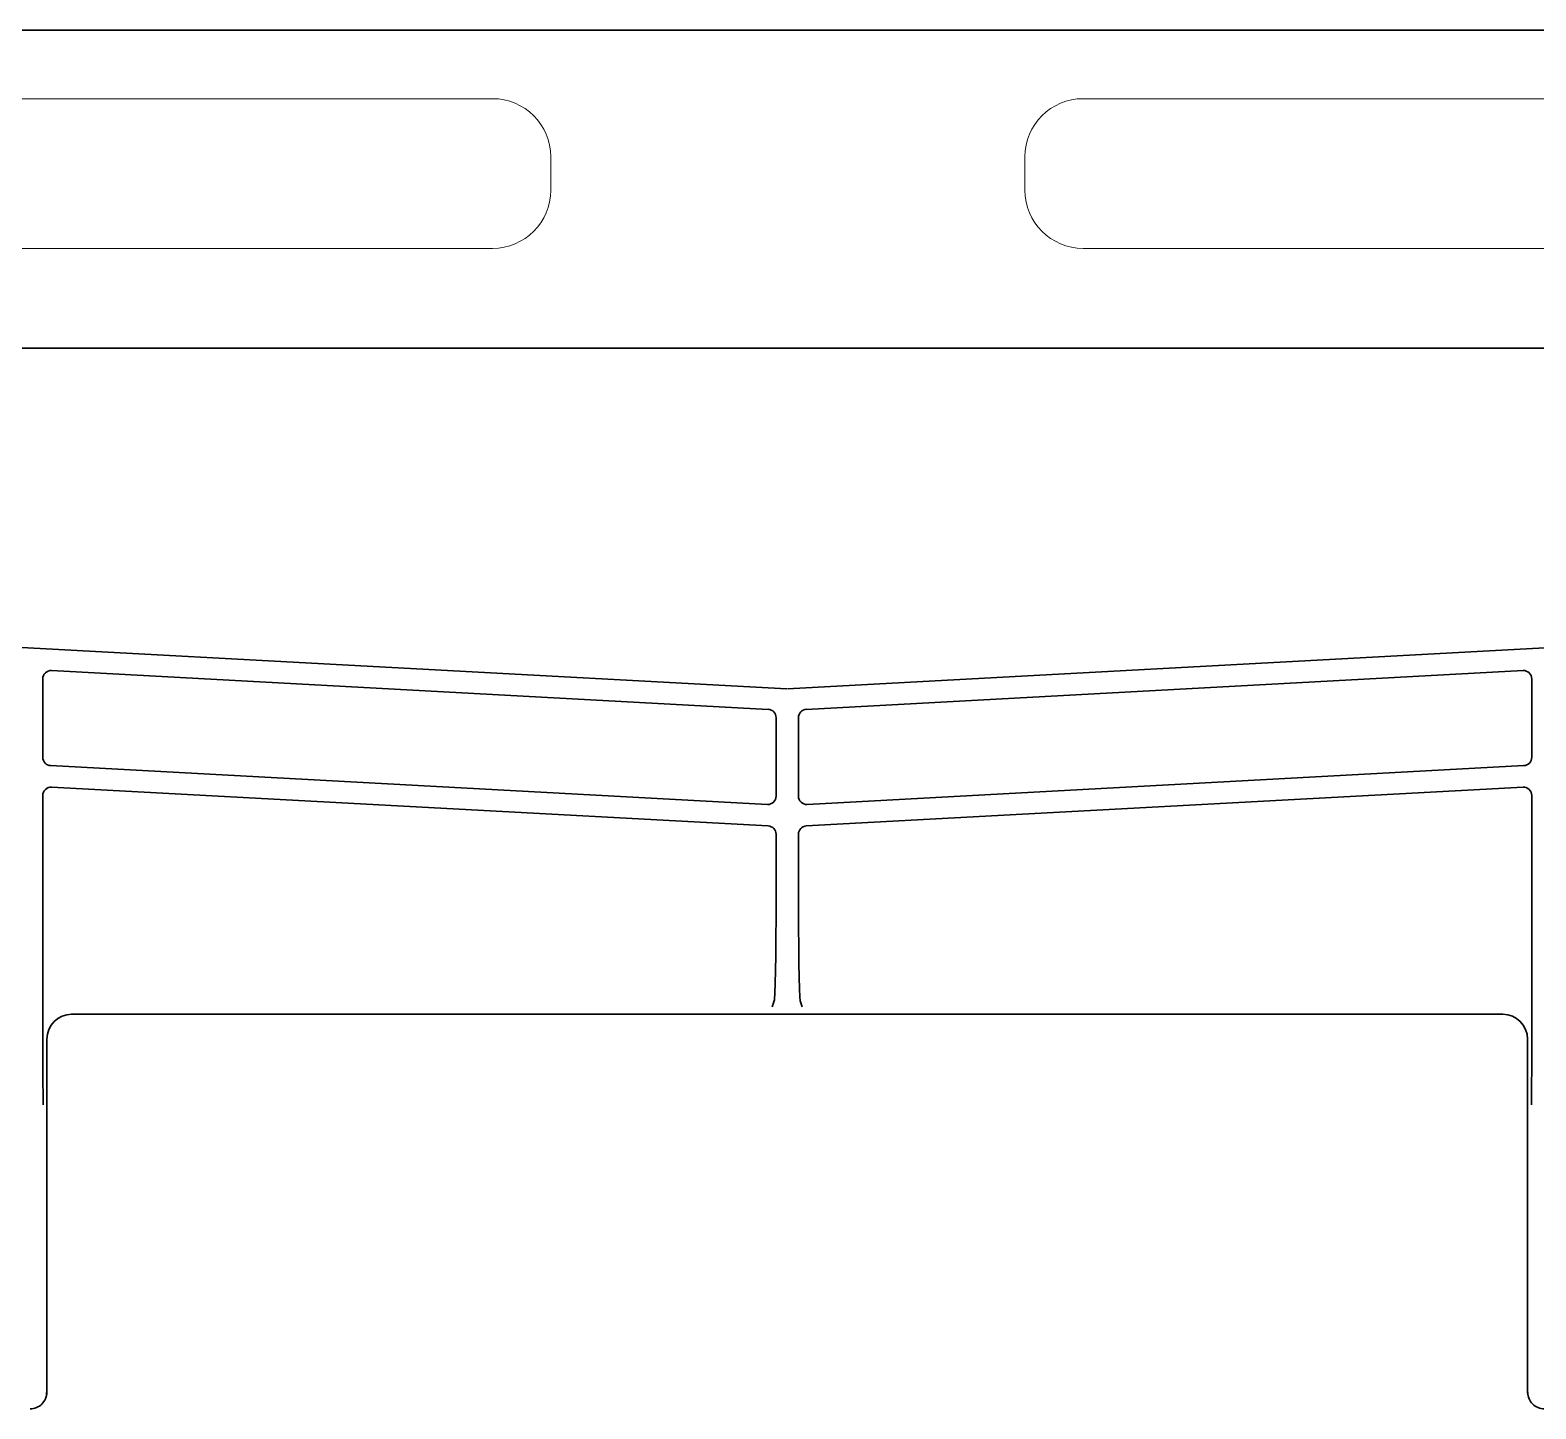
# Model space of a CAD drawing. Extents: x 5819 to 10669, y -850 to 3886.
# Drawn here: x 8712 to 8893.1, y 3661.7 to 3827.5 of the extents above; entities that cross this region are included whole.
import ezdxf

# ---------------------------------------------------------------- set-up
doc = ezdxf.new("R2010")
doc.units = 0
doc.header["$LTSCALE"] = 5
doc.layers.get('0').update_dxf_attribs({"linetype": 'CONTINUOUS', "lineweight": 0})
doc.layers.add('1', color=7, linetype='CONTINUOUS', true_color=0xffffff)

msp = doc.modelspace()

# ---------------------------------------------------------------- linework, layer by layer
for p, q in [((8767.64, 3819.28), (8706.64, 3819.28)), ((8899.64, 3819.28), (8838.64, 3819.28)), ((8774.64, 3808.28), (8774.64, 3812.28)), ((8831.64, 3812.28), (8831.64, 3808.28)), ((8706.64, 3801.28), (8767.64, 3801.28)), ((8838.64, 3801.28), (8899.64, 3801.28))]:
    msp.add_line(p, q)
for centre, start, end in [((8767.64, 3812.28), 0, 90), ((8838.64, 3812.28), 90, 180), ((8767.64, 3808.28), 270, 0), ((8838.64, 3808.28), 180, 270)]:
    msp.add_arc(centre, 7, start, end)
at = {"layer": '1', "color": 7, "linetype": 'Continuous', "lineweight": 35}
for p, q in [((9230.14, 3827.53), (8376.14, 3827.53)), ((9178.12, 3789.28), (8428.03, 3789.28)), ((8700.19, 3753.87), (8803.03, 3748.3)), ((8905.96, 3753.87), (8803.12, 3748.3)), ((8713.57, 3749.51), (8713.57, 3740.07)), ((8800.78, 3745.84), (8714.62, 3750.51)), ((8805.36, 3745.84), (8891.53, 3750.51)), ((8892.58, 3749.51), (8892.58, 3740.07)), ((8801.73, 3735.4), (8801.73, 3744.84)), ((8804.42, 3735.4), (8804.42, 3744.84)), ((8714.51, 3739.07), (8800.68, 3734.4)), ((8891.64, 3739.07), (8805.47, 3734.4)), ((8713.57, 3735.49), (8713.57, 3705.87)), ((8800.78, 3731.82), (8714.62, 3736.49)), ((8805.36, 3731.82), (8891.53, 3736.49)), ((8892.58, 3735.49), (8892.58, 3705.87)), ((8801.73, 3724), (8801.73, 3730.82)), ((8804.42, 3724), (8804.42, 3730.82)), ((8801.27, 3710.05), (8801.51, 3710.77)), ((8804.88, 3710.05), (8804.64, 3710.77)), ((8889.08, 3709.17), (8716.97, 3709.17)), ((8889.08, 3709.17), (8889.08, 3709.17)), ((8714.07, 3663.78), (8714.07, 3706.17)), ((8892.08, 3663.78), (8892.08, 3706.17)), ((8713.96, 3663.14), (8713.93, 3663.05)), ((8892.18, 3663.14), (8892.21, 3663.05))]:
    msp.add_line(p, q, dxfattribs=at)
at = {"layer": '1', "color": 7, "linetype": 'Continuous', "lineweight": 35, "extrusion": (0, 0, -1)}
for centre, major_axis, ratio, start_param, end_param in [((8714.57, 3749.5), (-0.312, 0.954), 0.996071, -1.254567, 0.369311), ((8800.73, 3744.84), (0.322, 0.951), 0.996317, -0.272086, 1.243799), ((8714.57, 3740.07), (0.322, 0.951), 0.996317, 2.869507, 4.385391), ((8714.57, 3735.48), (-0.312, 0.954), 0.996071, -1.254567, 0.369311), ((8800.73, 3735.4), (-0.312, 0.954), 0.996071, 1.887026, 3.510904), ((8800.73, 3730.82), (0.322, 0.951), 0.996317, -0.272086, 1.243799), ((8801.5, 3724), (0, 13.25), 0.017455, 1.570796, 3.089233), ((8717.07, 3706.16), (-0.95, 2.85), 0.997466, -1.248833, 0.32105), ((8713.8, 3705.87), (0, 13.25), 0.017455, 4.101524, 4.712389), ((8712.03, 3663.67), (-1.98, 0.31), 0.977026, 2.981477, 4.552623), ((8712.07, 3663.78), (0.63, 1.9), 0.999999, 1.248834, 1.570813)]:
    msp.add_ellipse(centre, major_axis=major_axis, ratio=ratio, start_param=start_param, end_param=end_param, dxfattribs=at)
at = {"layer": '1', "color": 7, "linetype": 'Continuous', "lineweight": 35}
for centre, major_axis, ratio, start_param, end_param in [((8891.58, 3749.5), (0.312, 0.954), 0.996071, -1.254567, 0.369311), ((8805.42, 3744.84), (-0.322, 0.951), 0.996317, -0.272086, 1.243799), ((8891.58, 3740.07), (-0.322, 0.951), 0.996317, 2.869507, 4.385391), ((8805.42, 3735.4), (0.312, 0.954), 0.996071, 1.887026, 3.510904), ((8891.58, 3735.48), (0.312, 0.954), 0.996071, -1.254567, 0.369311), ((8805.42, 3730.82), (-0.322, 0.951), 0.996317, -0.272086, 1.243799), ((8804.65, 3724), (0, 13.25), 0.017455, 1.570796, 3.089233), ((8889.08, 3706.16), (0.95, 2.85), 0.997466, -1.248833, 0.32105), ((8892.35, 3705.87), (0, 13.25), 0.017455, 4.101524, 4.712389), ((8894.08, 3663.78), (-0.63, 1.9), 0.999999, 1.248834, 1.570813), ((8894.12, 3663.67), (1.98, 0.31), 0.977026, 2.981477, 4.552623)]:
    msp.add_ellipse(centre, major_axis=major_axis, ratio=ratio, start_param=start_param, end_param=end_param, dxfattribs=at)

doc.saveas('drawing.dxf')
